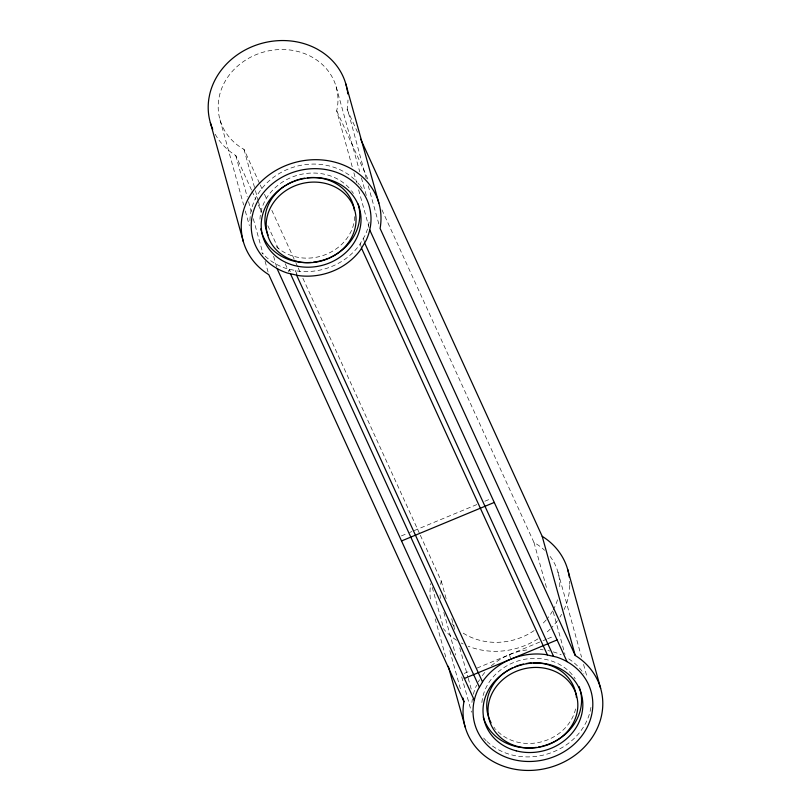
<?xml version="1.0" encoding="UTF-8"?>
<svg xmlns="http://www.w3.org/2000/svg" width="811" height="811" viewBox="0 0 811 811"><rect width="100%" height="100%" fill="white"/><g stroke="black" fill="none" stroke-linecap="round" stroke-linejoin="round"><path stroke-width="0.61" stroke-dasharray="4.05 3.04" d="M250.579 213.577L251.268 210.079A60.379 53.212 -15.5 0 1 343.793 171.638L346.946 173.544A60.379 53.212 -15.5 0 1 357.063 182.049M352.207 166.742L336.707 110.823L337.356 107.508A60.379 53.212 -15.5 0 0 315.175 58.98L312.022 57.084A60.379 53.212 -15.5 0 0 219.497 95.526L218.808 99.013A60.379 53.212 -15.5 0 0 240.989 147.551L243.969 149.346L259.753 183.884M366.248 178.572L347.24 108.218A70.445 62.082 -15.5 0 0 347.96 100.017M440.606 584.346L441.255 581.041L420.21 534.986M478.287 681.909L479.554 679.78M401.425 535.889L407.213 533.486M409.535 532.523L411.856 531.56M414.168 530.597L476.767 504.594M484.877 501.218L490.675 498.816M464.267 673.404L470.056 670.991M477.01 668.102L540.765 641.623M543.086 640.66L546.563 639.21M547.719 638.733L553.518 636.321M547.922 650.574L549.787 651M553.244 651.892L555.312 652.49A60.379 53.212 -15.5 0 1 561.161 654.751M251.532 190.038L235.758 155.509L234.805 154.931A70.445 62.082 -15.5 0 1 214.996 133.876M381.951 209.826L533.983 542.508L536.973 544.303A60.379 53.212 -15.5 0 1 544.576 550.274M347.027 109.272L358.077 133.45M336.707 110.823L368.265 179.89M260.28 185.03L262.389 189.632M264.487 194.245L267.123 199.993M271.857 210.353L295.528 262.156M296.056 263.311L297.637 266.768M298.164 267.914L300.79 273.672M302.898 278.274L419.682 533.841M296.968 274.148L295.397 270.702L296.664 275.284M290.338 271.685L289.284 269.394L290.551 273.976M252.059 191.193L255.749 199.253M258.374 205.011L261.527 211.914M267.843 225.732L278.893 249.9M285.208 263.717L288.888 271.776M557.938 572.008L581.538 657.113M583.555 664.402L587.265 677.783M533.983 542.508L546.796 588.705M553.203 611.808L565.003 654.365M509.47 654.619L510.423 658.056M368.275 185.871L379.061 224.769M336.139 86.686L359.739 171.78M361.422 177.862L366.481 196.1M353.9 172.824L356.597 182.546M358.614 189.845L369.745 229.959M363.47 238.576L364.423 242.013M360.307 243.726L361.574 248.308M441.255 581.041L446.314 599.268M451.707 618.722L455.417 632.093M459.796 647.898L467.896 677.084M468.231 678.3L471.596 690.455M443.84 612.467L455.64 655.024M461.712 676.901L471.495 712.159M432.273 587.438L443.739 628.778M449.811 650.665L460.932 690.779M435.172 618.884L446.303 658.998M243.969 149.346L255.1 189.47M255.435 190.676L258.131 200.408M258.466 201.625L261.507 212.563M273.642 256.327L277.017 268.492M235.758 155.509L247.213 196.84M248.561 201.706L251.268 211.428M253.285 218.727L263.068 253.985M265.085 261.274L268.796 274.655M220.024 119.846L243.624 204.95M245.307 211.032L249.352 225.62M550.122 556.458A60.379 53.212 -15.5 0 1 559.59 589.323M557.522 599.795A60.379 53.212 -15.5 0 1 553.234 609.842M552.636 610.916A60.379 53.212 -15.5 0 1 546.908 619.067M546.087 620.02A60.379 53.212 -15.5 0 1 541.657 624.582M534.114 630.603A60.379 53.212 -15.5 0 1 460.77 631.505M454.322 626.082A60.379 53.212 -15.5 0 1 451.879 623.477M440.393 598.356A60.379 53.212 -15.5 0 1 440.059 594.879M569.667 581.254A70.445 62.082 -15.5 0 1 569.758 584.325M569.758 585.349A70.445 62.082 -15.5 0 1 564.081 609.558M561.607 614.322A70.445 62.082 -15.5 0 1 559.925 617.1M557.461 620.689A70.445 62.082 -15.5 0 1 551.794 627.45M550.243 629.042A70.445 62.082 -15.5 0 1 545.245 633.543M537.926 638.865A70.445 62.082 -15.5 0 1 468.129 646.205M463.152 643.985A70.445 62.082 -15.5 0 1 461.226 642.991M456.593 640.264A70.445 62.082 -15.5 0 1 443.87 629.295M430.347 598.974A70.445 62.082 -15.5 0 1 430.722 583.636M369.127 222.072A60.379 53.212 -15.5 0 1 364.879 235.798L359.202 245.338A60.379 53.212 -15.5 0 1 297.384 271.026L286.192 268.492A60.379 53.212 -15.5 0 1 261.852 252.718M249.96 220.612A60.379 53.212 -15.5 0 1 250.406 214.743M357.854 182.941A60.379 53.212 -15.5 0 1 359.374 184.756M360.094 185.689A60.379 53.212 -15.5 0 1 362.122 188.578M590.925 707.405A60.379 53.212 -15.5 0 1 548.895 753.52A60.379 53.212 -15.5 0 1 486.955 741.477M486.093 740.646A60.379 53.212 -15.5 0 1 483.65 738.04M471.941 702.417A60.379 53.212 -15.5 0 1 472.377 698.91M473.35 694.246A60.379 53.212 -15.5 0 1 476.625 685.183M482.292 675.644A60.379 53.212 -15.5 0 1 486.286 670.778M491.294 665.872A60.379 53.212 -15.5 0 1 527.555 649.875M540.258 649.56A60.379 53.212 -15.5 0 1 543.157 649.834M568.744 658.867A60.379 53.212 -15.5 0 1 583.92 673.9M354.742 216.618A45.284 39.911 -15.5 0 1 353.981 222.761M353.789 223.633A45.284 39.911 -15.5 0 1 319.95 256.438A45.284 39.911 -15.5 0 1 274.442 244.658M259.966 219.173A50.312 44.341 -15.5 0 1 296.005 175.693A50.312 44.341 -15.5 0 1 351.112 190.271M351.721 191.041A50.312 44.341 -15.5 0 1 353.403 193.454M575.587 708.956A45.284 39.911 -15.5 0 1 541.261 741.893A45.284 39.911 -15.5 0 1 495.643 729.322M495.065 728.643A45.284 39.911 -15.5 0 1 493.97 727.254M481.886 702.539A50.312 44.341 -15.5 0 1 520.966 660.113A50.312 44.341 -15.5 0 1 575.202 678.777"/><path stroke-width="1.22" d="M463.973 701.728L463.76 702.782A70.445 62.082 -15.5 0 0 558.799 764.357A70.445 62.082 -15.5 0 0 576.195 656.069L575.242 655.491L380.075 228.418L380.278 227.364A70.445 62.082 -15.5 0 0 354.407 170.736L350.717 168.526A70.445 62.082 -15.5 0 0 242.773 213.374L241.962 217.449A70.445 62.082 -15.5 0 0 267.843 274.077L268.796 274.655L463.973 701.728L462.959 698.078M401.536 540.957L494.264 502.435M464.379 678.462L557.106 639.94M360.713 139.208L542.204 536.345L543.157 536.923A70.445 62.082 -15.5 0 1 569.281 577.199M369.745 229.959L567.031 661.654M364.737 243.158L553.487 656.17M361.574 248.308L547.374 654.862M296.664 275.284L482.464 681.828M290.551 273.976L479.301 686.988M277.017 268.492L474.293 700.177M567.619 569.241L600.657 688.387M542.204 536.345L575.242 655.491M345.821 83.918L378.859 203.064M448.321 666.297L465.179 727.082M210.343 122.613L243.381 241.759M346.794 87.862A70.445 62.082 -15.5 0 1 347.341 90.862M347.483 91.866A70.445 62.082 -15.5 0 1 347.716 93.894M212.746 129.304A70.445 62.082 -15.5 0 1 208.924 98.303L209.725 94.228A70.445 62.082 -15.5 0 1 317.679 49.38L321.359 51.6A70.445 62.082 -15.5 0 1 346.581 86.868M307.511 177.781A45.284 39.911 -15.5 0 1 354.468 210.505M268.127 235.16A45.284 39.911 -15.5 0 1 267.437 233.558M267.123 232.747A45.284 39.911 -15.5 0 1 285.391 185.506M286.222 184.989A45.284 39.911 -15.5 0 1 293.217 181.431M294.129 181.056A45.284 39.911 -15.5 0 1 297.86 179.758M298.803 179.474A45.284 39.911 -15.5 0 1 304.581 178.177M358.229 204.007A50.312 44.341 -15.5 0 1 332.307 256.438M331.324 256.925A50.312 44.341 -15.5 0 1 329.337 257.837M328.333 258.273A50.312 44.341 -15.5 0 1 313.533 262.186M311.363 262.419A50.312 44.341 -15.5 0 1 261.466 231.642M261.213 230.709A50.312 44.341 -15.5 0 1 260.767 228.824M533.232 662.851A45.284 39.911 -15.5 0 1 576.134 694.966M576.256 695.828A45.284 39.911 -15.5 0 1 576.449 697.561M491.101 722.834A45.284 39.911 -15.5 0 1 512.319 667.97M515.015 666.754A45.284 39.911 -15.5 0 1 523.47 664.067M526.38 663.51A45.284 39.911 -15.5 0 1 531.266 662.942M579.125 686.572A50.312 44.341 -15.5 0 1 544.972 745.451M543.917 745.765A50.312 44.341 -15.5 0 1 541.799 746.323M540.734 746.576A50.312 44.341 -15.5 0 1 538.585 747.012M536.416 747.367A50.312 44.341 -15.5 0 1 483.265 716.975M252.535 214.662L251.846 218.159A60.379 53.212 -15.5 0 0 274.027 266.697L277.18 268.593A60.379 53.212 -15.5 0 0 287.459 273.074L298.651 275.608A60.379 53.212 -15.5 0 0 360.479 249.92L366.146 240.38A60.379 53.212 -15.5 0 0 369.704 230.152L370.394 226.654A60.379 53.212 -15.5 0 0 348.213 178.126L345.06 176.23A60.379 53.212 -15.5 0 0 252.535 214.662M474.334 699.994L473.644 703.492A60.379 53.212 -15.5 0 0 555.099 756.268A60.379 53.212 -15.5 0 0 570.011 663.449L566.859 661.553A60.379 53.212 -15.5 0 0 556.579 657.072L545.387 654.538A60.379 53.212 -15.5 0 0 483.569 680.226L477.892 689.766A60.379 53.212 -15.5 0 0 474.334 699.994M294.444 265.521A50.312 44.341 -15.5 0 0 360.206 211.407A50.312 44.341 -15.5 0 0 278.72 190.301A50.312 44.341 -15.5 0 0 294.444 265.521M296.116 261.203A45.284 39.911 -15.5 0 0 355.299 212.502A45.284 39.911 -15.5 0 0 281.954 193.515A45.284 39.911 -15.5 0 0 296.116 261.203M516.242 750.844A50.312 44.341 -15.5 0 0 582.004 696.73A50.312 44.341 -15.5 0 0 500.509 675.634A50.312 44.341 -15.5 0 0 516.242 750.844M517.915 746.536A45.284 39.911 -15.5 0 0 577.087 697.835A45.284 39.911 -15.5 0 0 503.753 678.837A45.284 39.911 -15.5 0 0 517.915 746.536"/></g></svg>
